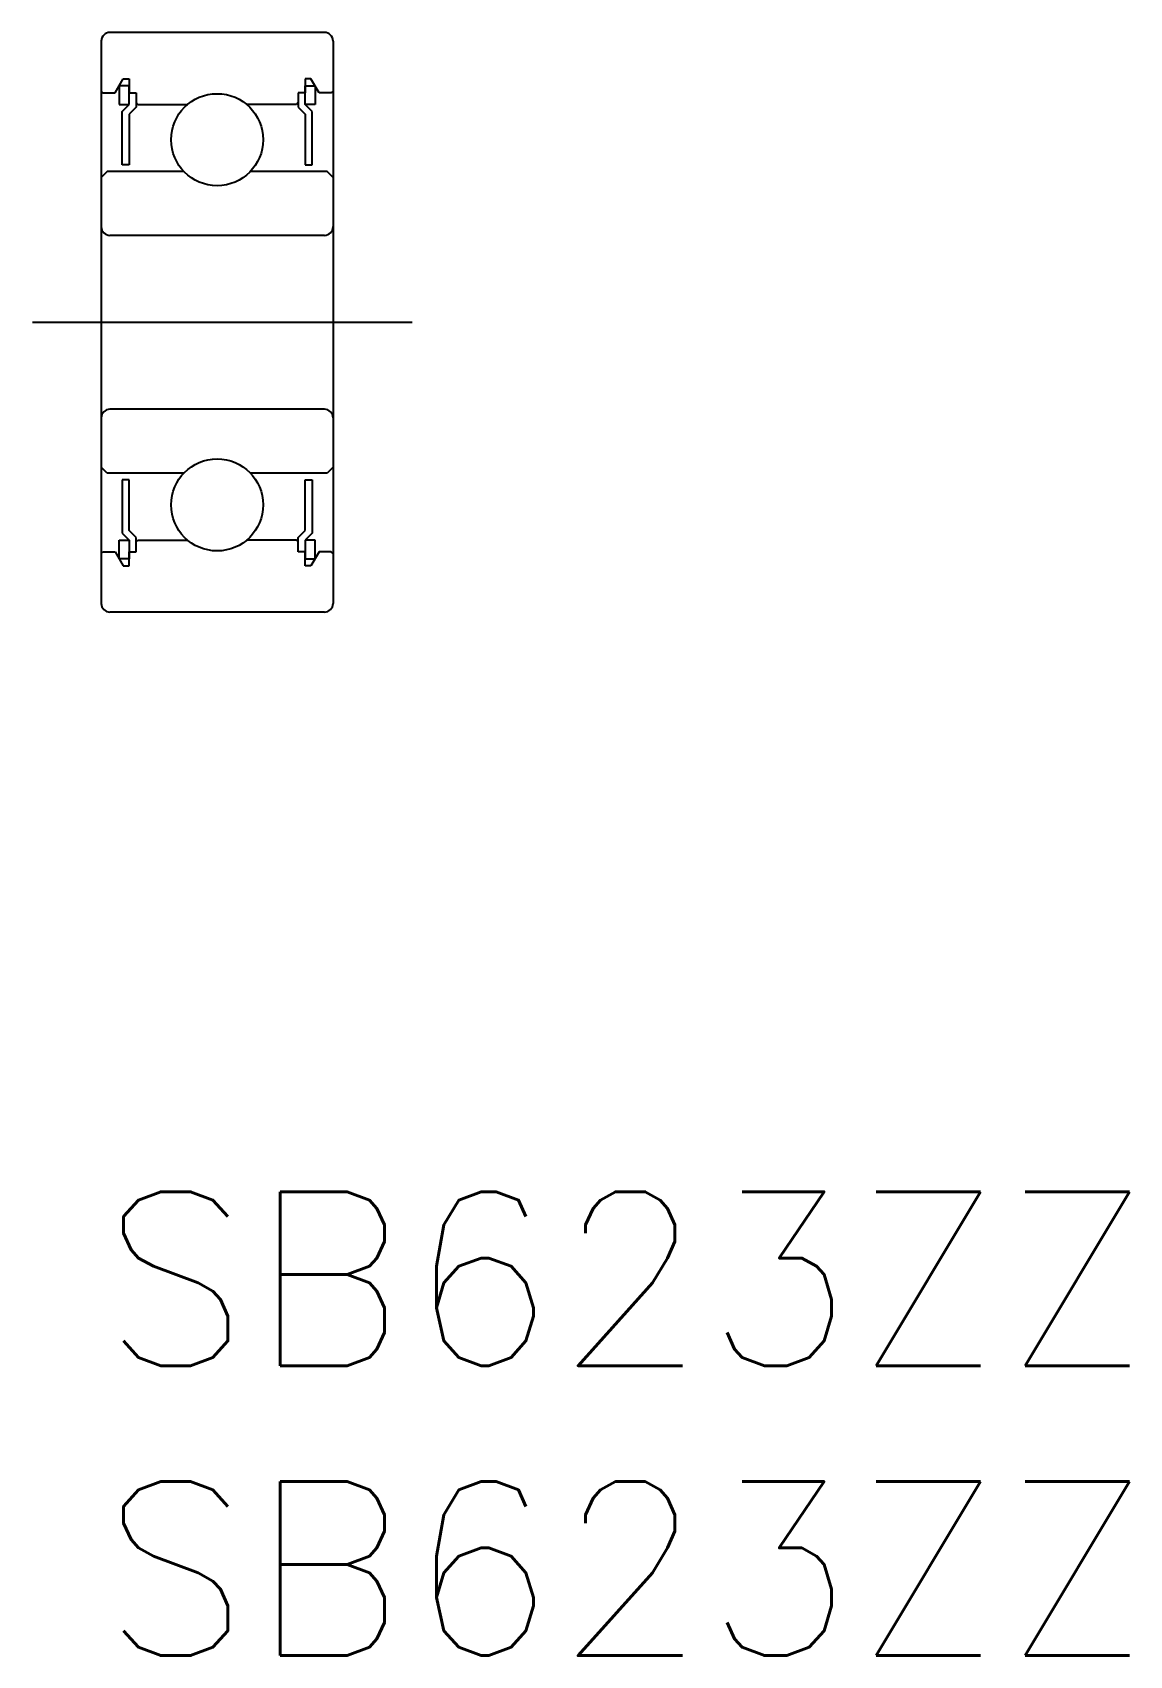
# Model space of a CAD drawing. Extents: x -1.2 to 17.7, y -8 to 20.
import ezdxf

# ---------------------------------------------------------------- set-up
doc = ezdxf.new("R2010")
doc.units = 0
doc.header["$LTSCALE"] = 0.5
doc.linetypes.add('CENTER', pattern=[50.8, 31.75, -6.35, 6.35, -6.35])
for name, color, linetype in [('MSM_CENTER', 1, 'CENTER'), ('MSM_CONTINUOUS', 7, 'CONTINUOUS'), ('MSM_PART_NUMBER', 7, 'CONTINUOUS')]:
    doc.layers.add(name, color=color, linetype=linetype)
doc.styles.get("Standard").update_dxf_attribs({"font": 'txt.shx', "height": 1, "bigfont": 'bigfont.shx'})

# ---------------------------------------------------------------- blocks, each defined once
blk = doc.blocks.new('*U6')
at = {"layer": 'MSM_PART_NUMBER'}
blk.add_text('SB623ZZ', height=3, dxfattribs=at).set_placement((0, -3))
blk = doc.blocks.new('*U7')
at = {"layer": 'MSM_PART_NUMBER'}
blk.add_text('SB623ZZ', height=3, dxfattribs=at).set_placement((0, -8))

msp = doc.modelspace()

# ---------------------------------------------------------------- linework, layer by layer
at = {"layer": 'MSM_CENTER'}
msp.add_line((-1.186, 15), (5.364, 15), dxfattribs=at)
at = {"layer": 'MSM_CONTINUOUS'}
for p, q in [((3.85, 20), (0.15, 20)), ((0, 19.85), (0, 10.15)), ((4, 19.85), (4, 10.15)), ((0.241, 18.96), (0.381, 19.201)), ((0.483, 19.081), (0.311, 19.081)), ((0.311, 19.081), (0.311, 18.76)), ((0.381, 19.201), (0.483, 19.201)), ((0.483, 19.201), (0.483, 18.96)), ((0.483, 18.76), (0.483, 19.081)), ((3.518, 19.201), (3.518, 18.96)), ((3.619, 19.201), (3.518, 19.201)), ((3.518, 18.76), (3.518, 19.081)), ((3.518, 19.081), (3.689, 19.081)), ((3.759, 18.96), (3.619, 19.201)), ((3.689, 19.081), (3.689, 18.76)), ((0, 18.99), (0.03, 18.96)), ((0.03, 18.96), (0.241, 18.96)), ((0.311, 18.76), (0.483, 18.76)), ((0.362, 18.639), (0.483, 18.76)), ((0.483, 18.96), (0.603, 18.96)), ((0.603, 18.96), (0.603, 18.71)), ((0.603, 18.79), (0.633, 18.76)), ((0.633, 18.76), (1.492, 18.76)), ((3.367, 18.76), (2.508, 18.76)), ((3.397, 18.79), (3.367, 18.76)), ((3.397, 18.96), (3.397, 18.71)), ((3.518, 18.96), (3.397, 18.96)), ((3.638, 18.639), (3.518, 18.76)), ((3.689, 18.76), (3.518, 18.76)), ((3.97, 18.96), (3.759, 18.96)), ((4, 18.99), (3.97, 18.96)), ((0.362, 17.716), (0.362, 18.639)), ((0.603, 18.71), (0.483, 18.589)), ((0.483, 18.589), (0.483, 17.716)), ((3.397, 18.71), (3.518, 18.589)), ((3.518, 18.589), (3.518, 17.716)), ((3.638, 17.716), (3.638, 18.639)), ((0.483, 17.716), (0.362, 17.716)), ((3.518, 17.716), (3.638, 17.716)), ((0.1, 17.6), (0, 17.5)), ((1.428, 17.6), (0.1, 17.6)), ((3.9, 17.6), (2.572, 17.6)), ((4, 17.5), (3.9, 17.6)), ((3.85, 16.5), (0.15, 16.5)), ((3.85, 13.5), (0.15, 13.5)), ((0.1, 12.4), (0, 12.5)), ((1.428, 12.4), (0.1, 12.4)), ((3.9, 12.4), (2.572, 12.4)), ((4, 12.5), (3.9, 12.4)), ((0.483, 12.284), (0.362, 12.284)), ((0.362, 12.284), (0.362, 11.361)), ((0.483, 11.411), (0.483, 12.284)), ((3.518, 11.411), (3.518, 12.284)), ((3.518, 12.284), (3.638, 12.284)), ((3.638, 12.284), (3.638, 11.361)), ((0.311, 10.919), (0.311, 11.24)), ((0.311, 11.24), (0.483, 11.24)), ((0.362, 11.361), (0.483, 11.24)), ((0.603, 11.29), (0.483, 11.411)), ((0.483, 11.24), (0.483, 10.919)), ((0.603, 11.04), (0.603, 11.29)), ((0.603, 11.21), (0.633, 11.24)), ((0.633, 11.24), (1.492, 11.24)), ((3.367, 11.24), (2.508, 11.24)), ((3.397, 11.21), (3.367, 11.24)), ((3.397, 11.29), (3.518, 11.411)), ((3.397, 11.04), (3.397, 11.29)), ((3.638, 11.361), (3.518, 11.24)), ((3.518, 11.24), (3.518, 10.919)), ((3.689, 11.24), (3.518, 11.24)), ((3.689, 10.919), (3.689, 11.24)), ((0, 11.01), (0.03, 11.04)), ((0.03, 11.04), (0.241, 11.04)), ((0.241, 11.04), (0.381, 10.799)), ((0.483, 10.799), (0.483, 11.04)), ((0.483, 11.04), (0.603, 11.04)), ((3.518, 11.04), (3.397, 11.04)), ((3.518, 10.799), (3.518, 11.04)), ((3.759, 11.04), (3.619, 10.799)), ((3.97, 11.04), (3.759, 11.04)), ((4, 11.01), (3.97, 11.04)), ((0.483, 10.919), (0.311, 10.919)), ((0.381, 10.799), (0.483, 10.799)), ((3.518, 10.919), (3.689, 10.919)), ((3.619, 10.799), (3.518, 10.799)), ((3.85, 10), (0.15, 10))]:
    msp.add_line(p, q, dxfattribs=at)
for centre in [(2, 18.15), (2, 11.85)]:
    msp.add_circle(centre, 0.794, dxfattribs=at)
for centre, start, end in [((0.15, 19.85), 90, 180), ((3.85, 19.85), 360, 90), ((0.15, 16.65), 180, 270), ((3.85, 16.65), 270, 360), ((0.15, 13.35), 90, 180), ((3.85, 13.35), 360, 90), ((0.15, 10.15), 180, 270), ((3.85, 10.15), 270, 360)]:
    msp.add_arc(centre, 0.15, start, end, dxfattribs=at)

# ---------------------------------------------------------------- block references
for name in ['*U6', '*U7']:
    msp.add_blockref(name, (0, 0), dxfattribs=at)

doc.saveas('drawing.dxf')
